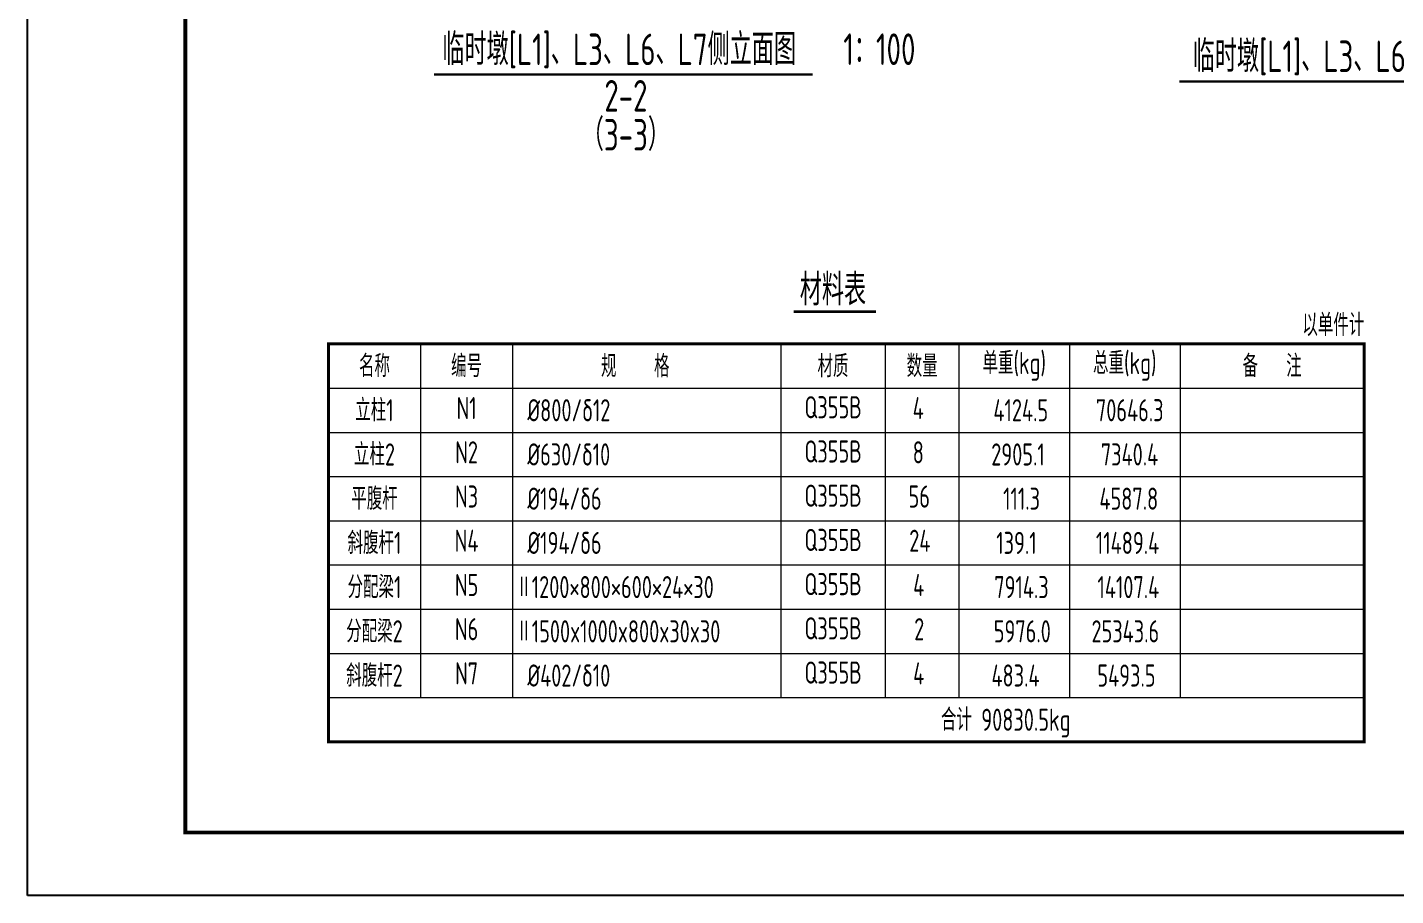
# Model space of a CAD drawing. Extents: x -2876908 to 633791, y -1383861 to 872234.
# Drawn here: x -79994 to 28319, y -631023 to -562296 of the extents above; entities that cross this region are included whole.
import ezdxf
from ezdxf.enums import TextEntityAlignment as Align

# ---------------------------------------------------------------- set-up
doc = ezdxf.new("R2010")
doc.units = 0
doc.header["$LTSCALE"] = 5
doc.header["$MEASUREMENT"] = 0
doc.layers.get('0').update_dxf_attribs({"linetype": 'CONTINUOUS', "lineweight": 25})
for name, color, linetype, lineweight in [('1粗实线', 1, 'CONTINUOUS', 30), ('2细实线', 5, 'CONTINUOUS', 18), ('6文本', 7, 'CONTINUOUS', 15), ('HFZT', 5, 'CONTINUOUS', 15)]:
    doc.layers.add(name, color=color, linetype=linetype, lineweight=lineweight)
doc.layers.add('M_Dim', color=3, linetype='CONTINUOUS')
doc.styles.add('TSSD_Dimension', font='tssdeng.shx', dxfattribs={"width": 0.7, "bigfont": 'hztxt.shx'})
doc.styles.add('TSSD_NORM', font='tssdeng.shx', dxfattribs={"width": 0.7, "bigfont": 'hztxt.shx'})

# ---------------------------------------------------------------- blocks, each defined once
blk = doc.blocks.new('施工设计图框')
at = {"color": 7, "linetype": 'Continuous'}
blk.add_lwpolyline([(-395.5, -13.5), (-395.5, 283.5), (24.5, 283.5), (24.5, -13.5), (-395.5, -13.5)], dxfattribs=at)
at = {"layer": '1粗实线', "color": 7, "linetype": 'Continuous', "const_width": 0.6}
blk.add_lwpolyline([(-370.5, -3.5), (-370.5, 273.5), (14.5, 273.5), (14.5, -3.5), (-370.5, -3.5)], dxfattribs=at)
at = {"layer": 'HFZT', "color": 2, "style": 'TSSD_NORM', "width": 0.7}
for tag, height, p in [('比例尺', 2.5, (7.25, 17.5)), ('图号', 2.5, (-20.49, 3.5)), ('日期', 2.5, (7.25, 3.5)), ('图名', 4, (-76.24, 0.75))]:
    blk.add_attdef(tag, text='', height=height, dxfattribs=at).set_placement(p, align=Align.MIDDLE)

msp = doc.modelspace()

# ---------------------------------------------------------------- linework, layer by layer
at = {"const_width": 208.333}
msp.add_lwpolyline([(-19322.125, -584788.533), (-12816.729, -584788.533)], dxfattribs=at)
at = {"layer": '1粗实线', "const_width": 233.333, "flags": 128}
msp.add_lwpolyline([(-56162.772, -587351.734), (-56162.772, -618851.734), (25835.9, -618851.734), (25835.9, -587351.734)], close=True, dxfattribs=at)
at = {"layer": '2细实线'}
for p, q in [((-48871.105, -587351.734), (-48871.105, -615351.734)), ((-41579.438, -587351.734), (-41579.438, -615351.734)), ((-20354.372, -587351.734), (-20354.372, -615351.734)), ((-12080.767, -587351.734), (-12080.767, -615351.734)), ((-6247.433, -587351.734), (-6247.433, -615351.734)), ((2502.567, -587351.734), (2502.567, -615351.734)), ((11252.567, -587351.734), (11252.567, -615351.734)), ((-56162.772, -590851.734), (25835.9, -590851.734)), ((-41579.438, -590851.734), (25835.9, -590851.734)), ((-56162.772, -594351.734), (25835.9, -594351.734)), ((-56162.772, -597851.734), (25835.9, -597851.734)), ((-56162.772, -601351.734), (25835.9, -601351.734)), ((-56162.772, -604851.734), (25835.9, -604851.734)), ((-56162.772, -608351.734), (25835.9, -608351.734)), ((-56162.772, -611851.734), (25835.9, -611851.734)), ((-56162.772, -615351.734), (25835.9, -615351.734))]:
    msp.add_line(p, q, dxfattribs=at)
at = {"layer": 'M_Dim'}
for points in [[(-47794.686, -566027.658, 200, 200, 0), (-17830.123, -566027.658, 200, 200, 0)], [(11206.524, -566578.487, 200, 200, 0), (41638.529, -566578.487, 200, 200, 0)]]:
    msp.add_lwpolyline(points, format="xyseb", dxfattribs=at)

# ---------------------------------------------------------------- block references
at = {"xscale": 500, "yscale": 500, "zscale": 500}
msp.add_blockref('施工设计图框', (117758.125, -624273.382), dxfattribs=at)

# ---------------------------------------------------------------- texts
at = {"layer": '6文本', "style": 'TSSD_NORM', "width": 0.7}
for s, p in [('临时墩[L1]、L3、L6、L7侧立面图 ', (-32614.407, -564024.452)), ('1：100', (-12546.764, -564024.452)), ('临时墩[L1]、L3、L6、L7正立面图 ', (26785.211, -564575.282)), ('2-2', (-32614.407, -567713.734)), ('（3-3）', (-32614.407, -570665.015)), ('材料表', (-16222.281, -582928.252))]:
    msp.add_text(s, height=2500, dxfattribs=at).set_placement(p, align=Align.MIDDLE)
for s, p in [('以单件计', (25835.9, -585851.734)), ('4', (-9032.445, -592433.465)), ('4124.5', (812.674, -592601.734)), ('70646.3', (9949.219, -592601.734)), ('8', (-9027.89, -595933.465)), ('2905.1', (545.707, -596101.734)), ('7340.4', (9524.26, -596101.734)), ('56', (-8545.161, -599433.465)), ('111.3', (169.233, -599601.734)), ('4587.8', (9524.26, -599601.734)), ('24', (-8508.009, -602933.465)), ('139.1', (-98.124, -603101.734)), ('11489.4', (9602.663, -603101.734)), ('4', (-8995.774, -606433.465)), ('7914.3', (852.663, -606601.734)), ('14107.4', (9602.663, -606601.734)), ('2', (-8995.774, -609933.465)), ('5976.0', (1024.247, -610101.734)), ('25343.6', (9602.663, -610101.734)), ('4', (-8995.774, -613433.465)), ('483.4', (128.728, -613601.734)), ('5493.5', (9313.601, -613601.734))]:
    msp.add_text(s, height=1750, dxfattribs=at).set_placement(p, align=Align.MIDDLE_RIGHT)
for s, p in [('名称', (-52516.938, -589101.734)), ('编号', (-45225.272, -589101.734)), ('规    格', (-31872.896, -589115.514)), ('材质', (-16217.569, -589115.514)), ('数量', (-9164.1, -589101.734)), ('单重(kg)', (-1872.433, -588866.157)), ('总重(kg)', (6877.567, -588866.157)), ('备   注', (18544.233, -589101.734)), ('立柱1', (-52516.938, -592601.734)), ('N1', (-45225.272, -592433.465)), ('立柱2', (-52516.938, -596101.734)), ('N2', (-45225.272, -595933.465)), ('平腹杆', (-52516.938, -599601.734)), ('N3', (-45225.272, -599433.465)), ('斜腹杆1', (-52516.938, -603101.734)), ('N4', (-45225.272, -602933.465)), ('分配梁1', (-52516.938, -606601.734)), ('N5', (-45225.272, -606433.465)), ('分配梁2', (-52516.938, -610101.734)), ('N6', (-45225.272, -609933.465)), ('斜腹杆2', (-52516.938, -613601.734)), ('N7', (-45225.272, -613433.465)), ('合计 90830.5kg', (-2547.049, -617101.734))]:
    msp.add_text(s, height=1750, dxfattribs=at).set_placement(p, align=Align.MIDDLE_CENTER)
at = {"layer": '6文本', "width": 0.7}
for s, style, p in [('%%C800/δ12', 'TSSD_NORM', (-40412.772, -592601.734)), ('Q355B', 'TSSD_NORM', (-18479.108, -592366.157)), ('%%C630/δ10', 'TSSD_NORM', (-40412.772, -596101.734)), ('Q355B', 'TSSD_NORM', (-18479.108, -595866.157)), ('%%C194/δ6', 'TSSD_Dimension', (-40412.772, -599601.734)), ('Q355B', 'TSSD_NORM', (-18479.108, -599366.157)), ('Q355B', 'TSSD_NORM', (-18479.108, -602866.157)), ('%%C194/δ6', 'TSSD_Dimension', (-40412.772, -603101.734)), ('Ⅱ1200×800×600×24×30', 'TSSD_NORM', (-41291.442, -606601.734)), ('Q355B', 'TSSD_NORM', (-18479.108, -606366.157)), ('Ⅱ1500x1000x800x30x30', 'TSSD_NORM', (-41291.442, -610101.734)), ('Q355B', 'TSSD_NORM', (-18479.108, -609866.157)), ('%%C402/δ10', 'TSSD_Dimension', (-40412.772, -613601.734)), ('Q355B', 'TSSD_NORM', (-18479.108, -613366.157))]:
    msp.add_text(s, height=1750, dxfattribs=dict(at, style=style)).set_placement(p, align=Align.MIDDLE_LEFT)

doc.saveas('drawing.dxf')
